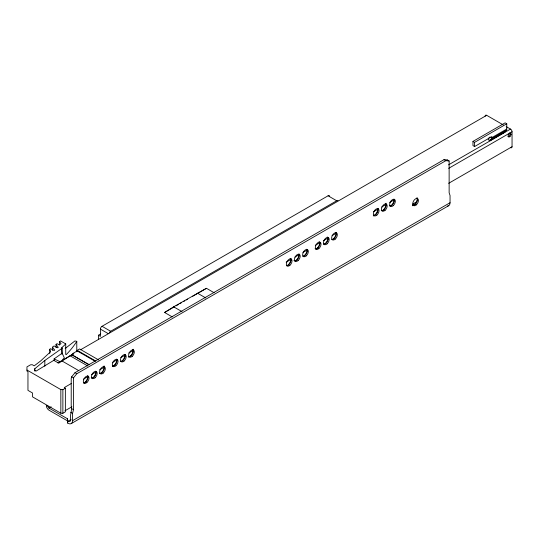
<?xml version="1.0" encoding="UTF-8"?>
<svg xmlns="http://www.w3.org/2000/svg" width="539" height="539" viewBox="0 0 539 539"><rect width="100%" height="100%" fill="white"/><g stroke="black" fill="none" stroke-linecap="round" stroke-linejoin="round"><path stroke-width="0.81" d="M59.573 344.92L59.573 341.659L60.536 340.911L65.738 343.916L65.731 354.069A1.246 0.505 -71.7 0 0 65.785 354.426A1.294 0.526 -72 0 0 66.034 354.649A1.347 0.546 -72.3 0 0 66.263 354.561L66.391 354.453A148.676 85.836 0 0 0 76.781 341.342L74.908 340.951L65.192 348.497M490.086 136.973L488.799 138.038A2.951 1.705 60 0 0 488.327 139.291L488.327 139.817L489.958 140.76L490.025 139.999L491.346 138.9L506.296 130.263A2.951 1.705 60 0 0 506.768 129.01L506.768 123.781L505.137 122.838L472.966 141.413L472.966 145.597L474.596 146.541L491.817 136.603L491.817 137.647A2.951 1.705 60 0 1 491.346 138.9M489.958 140.76L504.915 132.129L504.982 131.368L506.296 130.263M450.045 202.731L72.57 420.663A6.407 3.699 60 0 1 68.042 423.277L67.665 423.061L67.597 418.837L49.009 408.104A1.28 0.741 60 0 1 48.106 406.534L46.293 405.483A3.847 2.217 60 0 0 49.009 410.192L68.042 421.181A3.847 2.217 60 0 0 70.757 419.611C69.504 414.969 72.489 410.408 71.215 405.955L71.215 378.331L71.667 376.828L74.982 372.698L444.008 159.645L447.323 159.942L449.135 160.986L449.135 192.78L450.045 195.475L450.045 202.731A6.407 3.699 60 0 1 447.565 205.965M72.57 420.663L72.57 413.406L73.479 409.674L73.479 377.873L76.794 373.743L445.82 160.689L449.135 160.986M62.679 359.594L64.323 357.862L62.16 353.193L61.87 347.581A148.676 85.836 0 0 0 65.738 343.916M34.873 371.155L34.873 368.683L44.825 360.483L62.16 348.201M49.75 353.463L49.75 349.285L50.531 348.679L54.136 350.525L54.709 350.08L52.512 347.143L54.062 345.937L57.666 347.783L58.246 347.338L56.043 344.401L56.979 343.673L59.384 344.906L61.042 343.619L59.573 341.659M54.109 360.53L54.109 358.9L62.16 353.193M34.873 368.683A2.567 1.482 0 0 0 35.163 370.583L36.066 371.101L53.806 360.335L58.724 363.171L71.815 354.689L88.868 364.539M172.251 316.905L164.584 312.479L173.646 306.812L206.457 288.304L214.124 292.731M98.421 339.341L98.421 335.238L100.416 336.383L100.416 329.113A2.304 1.334 -60 0 1 102.046 326.29L328.076 195.792A2.304 1.334 -60 0 1 329.524 195.98M98.421 335.238L100.604 333.971M95.08 361.251L77.225 350.943L77.225 350.316L79.59 348.949L98.597 359.917M109.336 332.799A2.304 1.334 -60 0 1 110.657 331.256L336.686 200.764A2.304 1.334 -60 0 1 338 200.777M77.225 350.943L72.394 353.732L73.203 354.204L71.815 354.689M57.855 362.895L73.904 353.631M80.466 349.838L486.677 115.319L503.285 124.907M164.584 312.479L174.69 306.644M176.132 305.808L178.301 304.555M179.743 303.726L181.185 302.891M183.354 301.638L184.796 300.809M186.238 299.974L187.687 299.138M192.74 296.221L197.072 293.721M198.514 292.886L206.457 288.304M472.966 141.413L474.596 142.357L506.768 123.781M491.817 137.647L506.768 129.01M490.059 139.965L505.016 131.327M489.958 140.234L504.915 131.604M448.522 164.867L510.507 129.077A2.176 1.26 60 0 1 512.05 131.745L512.05 146.716A2.176 1.26 60 0 1 510.75 147.726M71.202 383.573L64.256 387.588L65.367 388.228L65.367 411.843L62.874 413.278L60.84 413.204L32.522 396.859L32.522 392.998L27.954 390.357L27.954 371.654L26.95 371.075L26.95 366.884L30.575 364.795L32.239 364.708L34.213 365.846L40.62 360.968L50.511 351.812L49.75 349.285M26.95 370.024L60.84 389.589L62.874 389.67L65.367 388.228M83.592 379.119L87.965 376.593M91.603 374.49L95.976 371.964M99.621 369.862L103.993 367.335M112.739 362.289L117.111 359.762M120.749 357.66L125.122 355.134M128.767 353.032L133.14 350.512M286.162 262.163L291.262 259.219M294.907 257.116L299.28 254.59M302.918 252.488L307.291 249.961M315.308 245.333L319.681 242.813M323.326 240.704L328.426 237.76M332.064 235.658L336.437 233.131M373.601 211.679L377.974 209.152M381.619 207.05L385.991 204.53M389.63 202.421L394.002 199.902M448.657 168.35L512.05 131.745M49.009 408.104L51.192 406.844M412.948 203.931L416.593 201.829M448.657 183.314L512.05 146.716M412.8 205.393L415.717 203.708M64.95 410.799L71.896 406.783M68.042 421.181L70.953 419.497M71.242 423.593L448.717 205.662M54.109 358.9L59.775 361.575M506.175 126.577L510.507 129.077M510.103 133.813L511.006 134.339M444.008 159.645L445.82 160.689M328.076 195.792L336.686 200.764M197.389 293.108L205.757 297.939M173.646 306.812L182.014 311.643M102.046 326.29L110.657 331.256M100.416 329.113L108.305 333.668M77.225 350.316L95.794 361.036M71.977 354.911L89.029 364.755M70.009 355.733L87.769 365.988M62.281 361.123L78.62 370.556M74.982 372.698L76.794 373.743M71.667 376.828L73.479 377.873M71.667 408.623L73.479 409.674M70.757 412.362L72.57 413.406M474.596 142.357L474.596 146.541M447.323 159.942L447.323 160.386M76.781 341.342L76.781 351.846M67.597 418.837L67.665 423.061M62.874 389.67L62.874 413.278M61.87 347.581L61.87 354.163M60.84 389.589L60.84 413.204M56.043 344.401L56.043 347.662M52.512 347.143L52.512 350.404M44.825 360.483L44.825 366.244M335.709 232.477A4.036 2.331 -60 0 1 335.42 236.911A4.036 2.331 -60 0 1 331.728 239.383M103.414 366.197A4.036 2.331 -60 0 1 103.414 370.859A4.036 2.331 -60 0 1 99.371 373.19M95.544 371.135A4.036 2.331 -60 0 1 95.093 375.838A4.036 2.331 -60 0 1 91.219 377.9M104.195 365.988A5.707 3.295 -60 0 1 100.214 373.675M96.232 372.045A5.707 3.295 -60 0 1 96.185 371.344M87.392 375.845A4.036 2.331 -60 0 1 87.096 380.278A4.036 2.331 -60 0 1 83.404 382.751M96.09 371.398A5.707 3.295 -60 0 1 92.688 377.96M88.073 376.754A5.707 3.295 -60 0 1 88.025 376.054M87.931 376.107A5.707 3.295 -60 0 1 83.902 383.088M132.412 349.454A4.036 2.331 -60 0 1 132.567 353.84A4.036 2.331 -60 0 1 128.713 356.589M124.549 354.392A4.036 2.331 -60 0 1 124.253 358.826A4.036 2.331 -60 0 1 120.561 361.298M116.39 359.102A4.036 2.331 -60 0 1 116.101 363.535A4.036 2.331 -60 0 1 112.402 366.008M133.2 349.245A5.707 3.295 -60 0 1 128.585 357.236M125.378 355.922A5.707 3.295 -60 0 1 125.183 354.601M125.095 354.655A5.707 3.295 -60 0 1 121.693 361.218M117.226 360.631A5.707 3.295 -60 0 1 117.024 359.311M306.711 249.22A4.036 2.331 -60 0 1 306.421 253.653A4.036 2.331 -60 0 1 302.723 256.126M116.936 359.358A5.707 3.295 -60 0 1 112.9 366.345M307.257 249.483A5.707 3.295 -60 0 1 303.221 256.463M299.388 255.466A5.707 3.295 -60 0 1 299.192 254.138M298.788 254.233A4.036 2.331 -60 0 1 298.101 258.632A4.036 2.331 -60 0 1 294.563 260.836M294.227 260.694A4.036 2.331 -60 0 1 293.937 260.472M299.098 254.192A5.707 3.295 -60 0 1 295.069 261.172M291.228 260.169A5.707 3.295 -60 0 1 291.033 258.848M290.103 258.41A4.036 2.331 -60 0 1 290.258 262.796A4.036 2.331 -60 0 1 286.411 265.545M290.945 258.902A5.707 3.295 -60 0 1 286.91 265.882M327.267 236.958A4.036 2.331 -60 0 1 327.416 241.344A4.036 2.331 -60 0 1 323.568 244.093M319.108 241.667A4.036 2.331 -60 0 1 319.108 246.33A4.036 2.331 -60 0 1 315.072 248.661M336.255 232.74A5.707 3.295 -60 0 1 332.226 239.72M328.628 239.255A5.707 3.295 -60 0 1 328.19 237.396M328.103 237.443A5.707 3.295 -60 0 1 324.067 244.43M319.897 242.914A5.707 3.295 -60 0 1 315.908 249.139M393.948 199.295A4.036 2.331 -60 0 1 393.086 203.958A4.036 2.331 -60 0 1 389.387 205.757M385.264 203.472A4.036 2.331 -60 0 1 385.264 208.135A4.036 2.331 -60 0 1 381.228 210.466M394.258 199.248A5.707 3.295 -60 0 1 390.229 206.235M377.401 208.404A4.036 2.331 -60 0 1 377.111 212.844A4.036 2.331 -60 0 1 373.412 215.31M386.052 203.257A5.707 3.295 -60 0 1 382.07 210.944M378.088 209.314A5.707 3.295 -60 0 1 378.034 208.613M377.947 208.667A5.707 3.295 -60 0 1 373.284 215.957M416.532 197.975A4.036 2.331 -60 0 1 416.532 202.637A4.036 2.331 -60 0 1 412.497 204.968M417.321 197.766A5.707 3.295 -60 0 1 412.706 205.757M485.134 116.208A2.176 1.26 60 0 1 486.677 115.319M509.678 132.877A2.048 1.186 -60 0 1 509.941 133.146M510.083 134.083A2.048 1.186 -60 0 1 507.994 136.522M329.625 196.196A2.304 1.334 -60 0 1 329.686 196.452M103.218 373.082A4.036 2.331 -60 0 0 104.499 366.83A4.036 2.331 -60 0 0 99.722 371.061A4.036 2.331 -60 0 0 103.218 373.082M95.059 377.792A4.036 2.331 -60 0 0 96.34 371.533A4.036 2.331 -60 0 0 91.563 375.771A4.036 2.331 -60 0 0 95.059 377.792M132.223 356.34A4.036 2.331 -60 0 0 133.497 350.08A4.036 2.331 -60 0 0 128.727 354.318A4.036 2.331 -60 0 0 132.223 356.34M86.907 382.501A4.036 2.331 -60 0 0 88.187 376.242A4.036 2.331 -60 0 0 83.41 380.48A4.036 2.331 -60 0 0 86.907 382.501M124.064 361.049A4.036 2.331 -60 0 0 125.344 354.79A4.036 2.331 -60 0 0 120.568 359.028A4.036 2.331 -60 0 0 124.064 361.049M115.905 365.759A4.036 2.331 -60 0 0 117.185 359.5A4.036 2.331 -60 0 0 112.408 363.737A4.036 2.331 -60 0 0 115.905 365.759M306.226 255.877A4.036 2.331 -60 0 0 307.506 249.618A4.036 2.331 -60 0 0 302.729 253.856A4.036 2.331 -60 0 0 306.226 255.877M298.074 260.586A4.036 2.331 -60 0 0 299.354 254.327A4.036 2.331 -60 0 0 294.577 258.565A4.036 2.331 -60 0 0 298.074 260.586M289.915 265.296A4.036 2.331 -60 0 0 291.195 259.037A4.036 2.331 -60 0 0 286.418 263.275A4.036 2.331 -60 0 0 289.915 265.296M335.231 239.134A4.036 2.331 -60 0 0 336.511 232.875A4.036 2.331 -60 0 0 331.734 237.113A4.036 2.331 -60 0 0 335.231 239.134M327.072 243.844A4.036 2.331 -60 0 0 328.352 237.584A4.036 2.331 -60 0 0 323.575 241.822A4.036 2.331 -60 0 0 327.072 243.844M318.913 248.546A4.036 2.331 -60 0 0 320.193 242.294A4.036 2.331 -60 0 0 315.416 246.532A4.036 2.331 -60 0 0 318.913 248.546M393.234 205.642A4.036 2.331 -60 0 0 394.514 199.39A4.036 2.331 -60 0 0 389.737 203.627A4.036 2.331 -60 0 0 393.234 205.642M385.075 210.351A4.036 2.331 -60 0 0 386.355 204.099A4.036 2.331 -60 0 0 381.578 208.337A4.036 2.331 -60 0 0 385.075 210.351M416.344 204.86A4.036 2.331 -60 0 0 417.624 198.608A4.036 2.331 -60 0 0 412.847 202.839A4.036 2.331 -60 0 0 416.344 204.86M376.916 215.061A4.036 2.331 -60 0 0 378.196 208.809A4.036 2.331 -60 0 0 373.419 213.046A4.036 2.331 -60 0 0 376.916 215.061M509.934 136.576A2.048 1.186 -60 0 0 510.581 133.396A2.048 1.186 -60 0 0 508.156 135.552A2.048 1.186 -60 0 0 509.934 136.576"/></g></svg>
